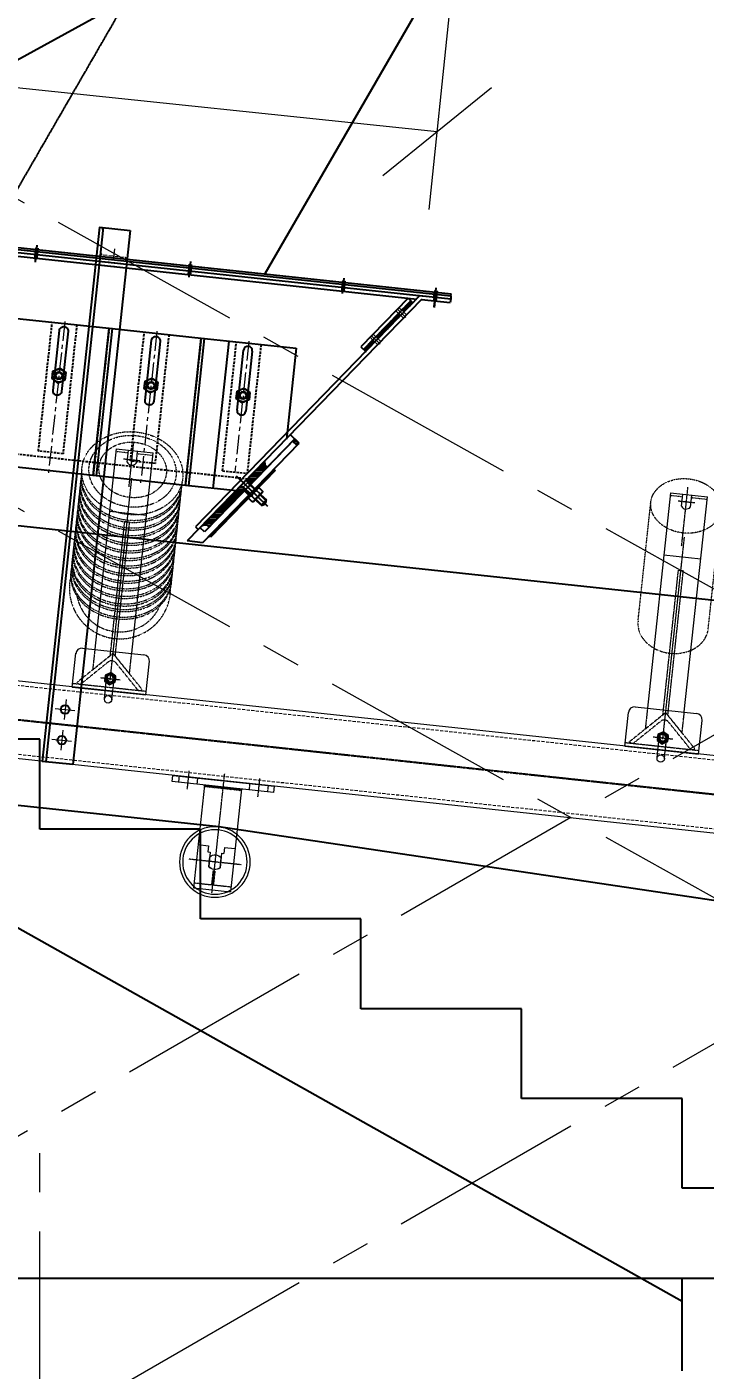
# Model space of a CAD drawing. Header units: millimetres. Extents: x -243837 to -5443, y 40 to 285140.
# Drawn here: x -90507 to -89408, y 121008 to 123184 of the extents above; entities that cross this region are included whole.
import ezdxf

# ---------------------------------------------------------------- set-up
doc = ezdxf.new("R2010")
doc.units = ezdxf.units.MM
for name, pattern in [('CENTER', [50.8, 31.75, -6.35, 6.35, -6.35]), ('CENTER2', [1.125, 0.75, -0.125, 0.125, -0.125]), ('CONTINOUS', [0]), ('DASHDOT2', [0.5, 0.25, -0.125, 0, -0.125]), ('HIDDEN', [0.375, 0.25, -0.125])]:
    doc.linetypes.add(name, pattern=pattern)
for name, color, linetype in [('035', 4, 'Continuous'), ('center', 1, 'CENTER2'), ('CL', 7, 'Continuous'), ('DWG', 7, 'Continuous'), ('hat1', 6, 'Continuous'), ('HD', 3, 'HIDDEN'), ('object line', 4, 'Continuous'), ('REF', 6, 'DASHDOT2')]:
    doc.layers.add(name, color=color, linetype=linetype)
for name, color, linetype, lineweight in [('CEN', 1, 'CENTER', 9), ('Conitnuous', 7, 'Continuous', 25), ('DIM', 1, 'Continuous', 9), ('HID', 2, 'HIDDEN', 5), ('HIDDEN', 2, 'HIDDEN', 0)]:
    doc.layers.add(name, color=color, linetype=linetype, lineweight=lineweight)
doc.styles.add('KA', font='romans.shx', dxfattribs={"width": 0.7})
doc.dimstyles.new('rakesh$0', dxfattribs={"dimscale": 160, "dimtxt": 2.5, "dimasz": 1, "dimexe": 0.8, "dimexo": 0.8, "dimgap": 1, "dimtad": 1, "dimdec": 0, "dimzin": 0, "dimdsep": 46, "dimtxsty": 'KA', "dimblk": 'OBLIQUE', "dimcen": 1.5, "dimclrd": 1, "dimclre": 1, "dimclrt": 2, "dimadec": 0, "dimazin": 0, "dimtfac": 1, "dimtdec": 0, "dimtmove": 0, "dimatfit": 2, "dimfxl": 1, "dimtolj": 1, "dimtzin": 0, "dimlwd": -1, "dimlwe": -1, "dimarcsym": 1})

# ---------------------------------------------------------------- blocks, each defined once
blk = doc.blocks.new('_Oblique')
at = {"color": 0, "linetype": 'ByBlock', "lineweight": -2}
blk.add_line((-0.5, -0.5), (0.5, 0.5), dxfattribs=at)
blk = doc.blocks.new('*D328')
at = {"layer": 'DEFPOINTS', "color": 0, "ltscale": 10, "transparency": 16777216}
for p in [(-93344.1, 123179.5), (-89842.3, 123014.8), (-89868.8, 122760.7)]:
    blk.add_point(p, dxfattribs=at)
at = {"layer": 'DIM', "color": 1, "ltscale": 10, "transparency": 16777216}
for p, q in [((-93330.8, 123306.8), (-93303.6, 123568.1)), ((-93323.5, 123377.1), (-89842.3, 123014.8)), ((-89855.5, 122888), (-89822.5, 123205.8))]:
    blk.add_line(p, q, dxfattribs=at)
at = {"layer": 'DIM', "color": 1, "ltscale": 10, "transparency": 16777216, "xscale": 160, "yscale": 160, "zscale": 160}
for p, rotation in [((-93323.5, 123377.1), 174.0582400001698), ((-89842.3, 123014.8), 354.0582400001699)]:
    blk.add_blockref('_Oblique', p, dxfattribs=dict(at, rotation=rotation))
at = {"layer": 'DIM', "color": 2, "ltscale": 10, "transparency": 16777216, "insert": (-91268, 123525.1), "char_height": 400, "attachment_point": 5, "rotation": 354.0582, "style": 'KA'}
blk.add_mtext('\\A1;3500', dxfattribs=at)
blk = doc.blocks.new('*D332')
at = {"layer": 'DEFPOINTS', "color": 0, "ltscale": 10, "transparency": 16777216}
for p in [(-91385.7, 121149, 1.5), (-88886, 121150.9, 3.4), (-91385.7, 120287.9)]:
    blk.add_point(p, dxfattribs=at)
at = {"layer": 'DIM', "color": 1, "ltscale": 10, "transparency": 16777216}
for p, q in [((-91385.7, 121021), (-91385.7, 120095.9)), ((-88886, 121022.9), (-88886, 120095.9)), ((-88886, 120287.9), (-91385.7, 120287.9))]:
    blk.add_line(p, q, dxfattribs=at)
at = {"layer": 'DIM', "color": 1, "ltscale": 10, "transparency": 16777216, "xscale": 160, "yscale": 160, "zscale": 160, "rotation": 180}
blk.add_blockref('_Oblique', (-91385.7, 120287.9), dxfattribs=at)
at = {"layer": 'DIM', "color": 1, "ltscale": 10, "transparency": 16777216, "xscale": 160, "yscale": 160, "zscale": 160}
blk.add_blockref('_Oblique', (-88886, 120287.9), dxfattribs=at)
at = {"layer": 'DIM', "color": 2, "ltscale": 10, "transparency": 16777216, "insert": (-90135.8, 120647.9), "char_height": 400, "attachment_point": 5, "style": 'KA'}
blk.add_mtext('\\A1;2500', dxfattribs=at)
blk = doc.blocks.new('df')
at = {"linetype": 'Continuous', "lineweight": 9}
h = blk.add_hatch(dxfattribs=at)
h.set_pattern_fill('ANSI31', color=4, scale=12, style=0)
h.set_pattern_definition([(45, (-19476.6268, -248.9788), (-1.06066017, 1.06066017), [])])
h.paths.add_polyline_path([(0, -10), (-30, -10), (-30, -13), (0, -13)])
h.paths.add_polyline_path([(30, -10), (0, -10), (0, -13), (30, -13)])
at = {"color": 1, "linetype": 'CENTER2', "lineweight": 9}
for p, q in [((-57.5, 10), (-57.5, -20)), ((57.5, 10), (57.5, -20))]:
    blk.add_line(p, q, dxfattribs=at)
at = {"color": 4, "linetype": 'CENTER2', "lineweight": 9, "ltscale": 0.2}
for p, q in [((0, 11.6), (0, -183)), ((-43.2, -132.2), (43.1, -132.2))]:
    blk.add_line(p, q, dxfattribs=at)
at = {"color": 4, "lineweight": 9}
for radius in [57.2, 52.2]:
    blk.add_circle((0, -132.2), radius, dxfattribs=at)
at = {"color": 4, "linetype": 'Continuous', "lineweight": 9}
for points in [[(-33, -10), (-30, -13), (-30, -10)], [(33, -10), (30, -13), (30, -10)]]:
    blk.add_solid(points, dxfattribs=at)
at = {"layer": 'DWG', "color": 4, "lineweight": 9}
for p, q in [((-30, -10), (-30, -177.4)), ((30, -10), (30, -177.4)), ((-13, -107.1), (-30, -107.1)), ((-13, -107.1), (-13, -117.1)), ((13, -107.1), (13, -117.1)), ((30, -107.1), (13, -107.1)), ((-9.2, -117.1), (-13, -117.1)), ((-9.2, -117.1), (-9.2, -140.6)), ((-9.2, -140.6), (-9.2, -125)), ((9.2, -117.1), (9.2, -140.6)), ((13, -117.1), (9.2, -117.1)), ((9.2, -140.6), (9.2, -125)), ((1.5, -147.2), (-1.5, -147.2)), ((30, -177.4), (-30, -177.4))]:
    blk.add_line(p, q, dxfattribs=at)
blk.add_lwpolyline([(-82.5, 0), (-82.5, -10), (82.5, -10), (82.5, 0)], close=True, dxfattribs=at)
for centre, radius, start, end in [((0, -132.6), 12, 39.6289, 140.3711), ((0, -132.2), 12.5, 222.2686, 317.7314), ((0, -132.1), 12.5, 222.2773, 317.7227)]:
    blk.add_arc(centre, radius, start, end, dxfattribs=at)
at = {"layer": 'HD', "color": 4, "lineweight": 9, "ltscale": 6}
blk.add_line((-5, -12), (5, -12), dxfattribs=at)
at = {"layer": 'HID', "color": 4, "lineweight": 9, "ltscale": 0.5}
for p, q in [((-72.5, 0), (-72.5, -10)), ((-42.5, 0), (-42.5, -10)), ((42.5, 0), (42.5, -10)), ((72.5, 0), (72.5, -10)), ((-1.5, -147.2), (-1.5, -169.4)), ((1.5, -147.2), (1.5, -169.4)), ((30, -169.4), (-30, -169.4))]:
    blk.add_line(p, q, dxfattribs=at)
blk = doc.blocks.new('A$C0F610FB0')
at = {"color": 1, "linetype": 'CENTER2', "lineweight": 9}
for p, q in [((-3, 332.4), (-3, 405.6)), ((-16.6, 376.4), (10.5, 376.4)), ((0, 17.6), (0, 346.5)), ((-15.9, 20), (15.9, 20))]:
    blk.add_line(p, q, dxfattribs=at)
at = {"lineweight": 9}
for p, q in [((-30, 391.1), (-30, 65)), ((-10.3, 371.6), (-10.3, 391.1)), ((4.2, 391.1), (4.2, 371.6)), ((30, 65), (30, 391.1)), ((-60, 0), (-60, 55)), ((-50, 64.1), (50, 64.1)), ((60, 0), (60, 55)), ((-60, 0), (60, 0))]:
    blk.add_line(p, q, dxfattribs=at)
at = {"color": 0, "lineweight": 9}
for p, q in [((-30, 391.1), (30, 391.1)), ((-30, 289.6), (30, 289.6))]:
    blk.add_line(p, q, dxfattribs=at)
at = {"color": 7, "lineweight": 9}
blk.add_lwpolyline([(-8.7, 15), (0, 10), (8.7, 15), (8.7, 25), (0, 30), (-8.7, 25)], close=True, dxfattribs=at)
blk.add_circle((0, 20), 8.66, dxfattribs=at)
at = {"lineweight": 9}
blk.add_circle((0, 20), 7, dxfattribs=at)
for centre, radius, start, end in [((-3, 376.4), 8.66, 213.1588, 326.8412), ((-50, 54.1), 10, 90, 180), ((50, 54.1), 10, 0, 90)]:
    blk.add_arc(centre, radius, start, end, dxfattribs=at)
at = {"layer": 'DWG', "lineweight": 9}
for p, q in [((-6, -13.7), (-6, 20)), ((6, -13.7), (6, 20))]:
    blk.add_line(p, q, dxfattribs=at)
for centre in [(0, 20), (0, -13.7)]:
    blk.add_circle(centre, 6, dxfattribs=at)
blk.add_arc((0, 20), 5, 160.027, 105.0417, dxfattribs=at)
at = {"layer": 'HID', "lineweight": 9, "ltscale": 0.2}
for p, q in [((-30, 387.1), (-10.3, 387.1)), ((4.2, 387.1), (30, 387.1))]:
    blk.add_line(p, q, dxfattribs=at)
at = {"layer": 'HID', "lineweight": 9, "ltscale": 0.5}
for p, q in [((-4, 57.2), (-4, 275.7)), ((-4, 275.7), (4, 275.7)), ((4, 57.2), (4, 275.7)), ((0, 61.2), (-53, 8.2)), ((53, 8.2), (0, 61.2)), ((-60, 6), (60, 6))]:
    blk.add_line(p, q, dxfattribs=at)
blk.add_lwpolyline([(52.3, 7.5), (53, 8.2), (52.3, 7.5, -0.414214), (45.3, 7.5), (6.4, 46.4, 0.414214), (-6.4, 46.4), (-45.3, 7.5, -0.414214), (-52.3, 7.5), (-53, 8.2)], format="xyb", dxfattribs=at)
blk.add_lwpolyline([(-30, 65), (-30, 31.2), (0, 61.2), (30, 31.2), (30, 65)], dxfattribs=at)
at = {"layer": 'REF', "lineweight": 9}
for radius, start, end in [(82, 172.4927, 7.5073), (70.8, 194.1096, 345.8904)]:
    blk.add_arc((0, 167.4), radius, start, end, dxfattribs=at)
for centre, major_axis in [((0, 354.7), (-82, 0)), ((0, 357.9), (-70.8, 0)), ((0, 360.1), (-54.8, 0))]:
    blk.add_ellipse(centre, major_axis=major_axis, ratio=0.819152, dxfattribs=at)
for centre in [(0, 345.7), (0, 342.3), (0, 333.3), (0, 329.9), (0, 321), (0, 317.5), (0, 308.6), (0, 305.1), (0, 296.2), (0, 292.8), (0, 283.8), (0, 280.4), (0, 271.5), (0, 268), (0, 259.1), (0, 255.6), (0, 246.7), (0, 243.3), (0, 234.3), (0, 230.9), (0, 222), (0, 218.5), (0, 209.6), (0, 206.1), (0, 200.4), (0, 197), (0, 188), (0, 184.7)]:
    blk.add_ellipse(centre, major_axis=(-82, 0), ratio=0.819152, start_param=6.216678, end_param=9.491285, dxfattribs=at)
blk = doc.blocks.new('A$C1786dac0')
at = {"linetype": 'CONTINOUS'}
h = blk.add_hatch(color=256, dxfattribs=at)
h.dxf.hatch_style = 1
h.paths.add_polyline_path([(2004.4, 412.7), (2005.6, 418.6), (2008.8, 417.9), (2007.5, 412)])
h = blk.add_hatch(color=256, dxfattribs=at)
h.dxf.hatch_style = 1
h.paths.add_polyline_path([(2007.5, 412), (2008.8, 417.9), (2012.1, 417.2), (2010.9, 411.3)])
h = blk.add_hatch(color=256, dxfattribs=at)
h.dxf.hatch_style = 1
h.paths.add_polyline_path([(2007.5, 412), (2008.8, 417.9), (2012.1, 417.2), (2010.9, 411.3)])
h = blk.add_hatch(color=256, dxfattribs=at)
h.dxf.hatch_style = 1
h.paths.add_polyline_path([(2002, 401.8), (2003.3, 407.6), (2006.5, 407), (2005.2, 401.1)])
h = blk.add_hatch(color=256, dxfattribs=at)
h.dxf.hatch_style = 1
h.paths.add_polyline_path([(2003.3, 407.8), (2004.4, 412.7), (2007.5, 412), (2006.5, 407.1)])
h = blk.add_hatch(color=256, dxfattribs=at)
h.dxf.hatch_style = 1
h.paths.add_polyline_path([(2005.2, 401.1), (2006.5, 407), (2009.8, 406.2), (2008.5, 400.4)])
h = blk.add_hatch(color=256, dxfattribs=at)
h.dxf.hatch_style = 1
h.paths.add_polyline_path([(2005.2, 401.1), (2006.5, 407), (2009.8, 406.2), (2008.5, 400.4)])
h = blk.add_hatch(color=256, dxfattribs=at)
h.dxf.hatch_style = 1
h.paths.add_polyline_path([(2006.5, 407.1), (2007.5, 412), (2010.9, 411.3), (2009.8, 406.4)])
h = blk.add_hatch(color=256, dxfattribs=at)
h.dxf.hatch_style = 1
h.paths.add_polyline_path([(2006.5, 407.1), (2007.5, 412), (2010.9, 411.3), (2009.8, 406.4)])
h = blk.add_hatch(color=256, dxfattribs=at)
h.dxf.hatch_style = 1
h.paths.add_polyline_path([(2246.6, 349.8), (2247.8, 355.6), (2251, 355), (2249.8, 349.1)])
h = blk.add_hatch(color=256, dxfattribs=at)
h.dxf.hatch_style = 1
h.paths.add_polyline_path([(2247.9, 355.8), (2248.9, 360.7), (2252.1, 360), (2251, 355.2)])
h = blk.add_hatch(color=256, dxfattribs=at)
h.dxf.hatch_style = 1
h.paths.add_polyline_path([(2248.9, 360.7), (2250.1, 366.6), (2253.3, 365.9), (2252.1, 360)])
h = blk.add_hatch(color=256, dxfattribs=at)
h.dxf.hatch_style = 1
h.paths.add_polyline_path([(2249.8, 349.1), (2251, 355), (2254.3, 354.3), (2253.1, 348.4)])
h = blk.add_hatch(color=256, dxfattribs=at)
h.dxf.hatch_style = 1
h.paths.add_polyline_path([(2251, 355.2), (2252.1, 360), (2255.4, 359.3), (2254.4, 354.4)])
h = blk.add_hatch(color=256, dxfattribs=at)
h.dxf.hatch_style = 1
h.paths.add_polyline_path([(2252.1, 360), (2253.3, 365.9), (2256.6, 365.2), (2255.4, 359.3)])
h = blk.add_hatch(color=256, dxfattribs=at)
h.dxf.hatch_style = 1
h.paths.add_polyline_path([(2492.4, 303.9), (2493.4, 308.7), (2496.6, 308.1), (2495.6, 303.2)])
h = blk.add_hatch(color=256, dxfattribs=at)
h.dxf.hatch_style = 1
h.paths.add_polyline_path([(2493.4, 308.7), (2494.7, 314.6), (2497.9, 313.9), (2496.6, 308.1)])
h = blk.add_hatch(color=256, dxfattribs=at)
h.dxf.hatch_style = 1
h.paths.add_polyline_path([(2495.6, 303.2), (2496.6, 308.1), (2499.9, 307.4), (2498.9, 302.5)])
h = blk.add_hatch(color=256, dxfattribs=at)
h.dxf.hatch_style = 1
h.paths.add_polyline_path([(2496.6, 308.1), (2497.9, 313.9), (2501.2, 313.2), (2499.9, 307.4)])
h = blk.add_hatch(color=256, dxfattribs=at)
h.dxf.hatch_style = 1
h.paths.add_polyline_path([(2491.1, 297.8), (2492.4, 303.7), (2495.5, 303), (2494.3, 297.1)])
h = blk.add_hatch(color=256, dxfattribs=at)
h.dxf.hatch_style = 1
h.paths.add_polyline_path([(2494.3, 297.1), (2495.5, 303), (2498.9, 302.3), (2497.6, 296.4)])
h = blk.add_hatch(color=256, dxfattribs=at)
h.dxf.hatch_style = 1
h.paths.add_polyline_path([(2640.2, 277.6), (2641.4, 283.4), (2644.6, 282.7), (2643.3, 276.9)])
h = blk.add_hatch(color=256, dxfattribs=at)
h.dxf.hatch_style = 1
h.paths.add_polyline_path([(2637.8, 266.6), (2639.1, 272.5), (2642.3, 271.8), (2641, 265.9)])
h = blk.add_hatch(color=256, dxfattribs=at)
h.dxf.hatch_style = 1
h.paths.add_polyline_path([(2639.1, 272.7), (2640.2, 277.6), (2643.3, 276.9), (2642.3, 272)])
h = blk.add_hatch(color=256, dxfattribs=at)
h.dxf.hatch_style = 1
h.paths.add_polyline_path([(2641, 265.9), (2642.3, 271.8), (2645.6, 271.1), (2644.3, 265.2)])
h = blk.add_hatch(color=256, dxfattribs=at)
h.dxf.hatch_style = 1
h.paths.add_polyline_path([(2642.3, 272), (2643.3, 276.9), (2646.7, 276.2), (2645.6, 271.3)])
h = blk.add_hatch(color=256, dxfattribs=at)
h.dxf.hatch_style = 1
h.paths.add_polyline_path([(2643.3, 276.9), (2644.6, 282.7), (2647.9, 282), (2646.7, 276.2)])
at = {"layer": 'DIM'}
h = blk.add_hatch(color=256, dxfattribs=at)
h.dxf.hatch_style = 1
h.paths.add_polyline_path([(2308.2, 3.3), (2308.5, 6.8), (2310.1, 4.9)])
h = blk.add_hatch(color=256, dxfattribs=at)
h.dxf.hatch_style = 1
h.paths.add_polyline_path([(2302.9, -1.2), (2299.3, -0.9), (2300.9, -2.8)])
at = {"layer": 'hat1'}
h = blk.add_hatch(dxfattribs=at)
h.set_pattern_fill('ANSI37', color=256, scale=33.333333, angle=38, style=0)
h.set_pattern_definition([(83, (-8806844.223, -3650316.792), (-4.1356089652, 0.5077889309), []), (173, (-8806844.223, -3650316.792), (-0.5077889309, -4.1356089652), [])])
h.paths.add_polyline_path([(2386.2, 62), (2392.4, 67.1), (2398.8, 59.4), (2395, 56.2), (2388.5, 63.9)])
h = blk.add_hatch(dxfattribs=at)
h.set_pattern_fill('ANSI31', color=256, scale=25, angle=38, style=0)
h.set_pattern_definition([(173, (-8758950.7207, -3663790.5902), (0.3808416981, 3.1017067239), [])])
h.paths.add_polyline_path([(2336.9, 33.6), (2343.3, 26), (2313.3, 1), (2306.9, 8.7)])
h.paths.add_polyline_path([(2297.8, 0.8), (2304.3, -6.8), (2298.2, -11.9), (2239.9, -60.8), (2233.5, -53.2)])
h = blk.add_hatch(dxfattribs=at)
h.set_pattern_fill('ANSI31', color=256, scale=0.333333, angle=38, style=0)
h.set_pattern_definition([(173.00000000003, (-8758952.53388, -3663788.269372), (0.00507788930853, 0.04135608965172), [])])
h.paths.add_polyline_path([(2336.9, 33.6), (2340.7, 36.8), (2340.1, 29.8)])
h = blk.add_hatch(dxfattribs=at)
h.set_pattern_fill('ANSI31', color=256, scale=25, angle=38, style=0)
h.set_pattern_definition([(173, (-8759347.4616, -3680524.5246), (0.3808416981, 3.1017067239), [])])
h.paths.add_polyline_path([(2353.5, 21.7), (2355.4, 19.4), (2321.7, -8.9), (2319.8, -6.6)])
h.paths.add_polyline_path([(2310.6, -14.3), (2312.5, -16.6), (2310.2, -18.6), (2309.4, -19.2), (2240.5, -77.1), (2238.6, -74.8)])
h = blk.add_hatch(dxfattribs=at)
h.set_pattern_fill('ANSI31', color=256, scale=0.333333, angle=38, style=0)
h.set_pattern_definition([(173.00000000003, (-8758961.768804, -3663776.44921), (0.00507788930853, 0.04135608965172), [])])
h.paths.add_polyline_path([(2233.5, -53.2), (2236.7, -57), (2229.7, -56.4)])
at = {"linetype": 'HIDDEN', "ltscale": 15}
for p, q in [((2111.6, 276.2, 34.1), (2061.7, 41.5, 34.1)), ((2258.3, 245.1, 34.1), (2208.4, 10.3, 34.1)), ((2270.9, 27.7, 34.1), (2314.6, 233.1, 34.1)), ((2353.7, 224.8, 34.1), (2310, 19.4, 34.1)), ((1919.4, 93.8, 19.4), (2071.1, 61.5, 19.4)), ((2066.2, 62.6, 19.4), (2217.8, 30.3, 19.4)), ((2212.9, 31.4, 19.4), (2310.8, 10.6, 19.4)), ((2270.9, 27.7, 34.1), (2310, 19.4, 34.1))]:
    blk.add_line(p, q, dxfattribs=at)
for p, q in [((2116.5, 275.2, 34.1), (2066.6, 40.4, 34.1)), ((2598.4, 275.2, 742.9), (2605.4, 266.8, 742.9)), ((2208.4, 10.3, 34.1), (2258.3, 245.1, 34.1)), ((2258.3, 245.1, 34.1), (2409.9, 212.8, 34.1)), ((2302.3, 235.7, 19.4), (2252.4, 0.9, 19.4)), ((2304.4, 122.8, 34.1), (2324.8, 218.7, 34.1)), ((2333.1, 224, 34.1), (2333.1, 224, 34.1)), ((2338.5, 215.7, 34.1), (2318.1, 119.9, 34.1)), ((2409.9, 212.8, 34.1), (2379.1, 68, 34.1)), ((2305, 142.1, 34.1), (2307.5, 153.8, 34.1)), ((2307.5, 153.8, 34.1), (2318.9, 157.5, 34.1)), ((2318.9, 157.5, 34.1), (2327.9, 149.5, 34.1)), ((2313.9, 134.1, 34.1), (2305, 142.1, 34.1)), ((2325.4, 137.8, 34.1), (2313.9, 134.1, 34.1)), ((2327.9, 149.5, 34.1), (2325.4, 137.8, 34.1)), ((2309.8, 114.5, 34.1), (2309.8, 114.5, 34.1)), ((2392.4, 67.1, 63.8), (2231.4, -67.9, 63.8)), ((2398.8, 59.4, 742.9), (2385.9, 74.8, 742.9)), ((2226.9, -84.8, 742.9), (2398.8, 59.4, 742.9)), ((2395, 56.2, 742.9), (2388.5, 63.9, 742.9)), ((2227.4, -58.3, 2722.5), (2330.8, 28.5, 2722.5)), ((2336.9, 33.6, 2722.5), (2343.3, 26, 2722.5)), ((2340.1, 29.8, 2722.5), (2340.7, 36.8, 2722.5)), ((2289.8, -7, 34.1), (2208.4, 10.3, 34.1)), ((2355.4, 19.4, 2722.5), (2240.5, -77.1, 2722.5)), ((2297.7, 1, 2722.5), (2302.9, -5.1, 2722.5)), ((2337.3, 20.9, 2722.5), (2307.4, -4.2, 2722.5)), ((2309.4, 4.2, 2722.5), (2320.9, -9.6, 2722.5)), ((2313.8, -11.9, 2722.5), (2347.5, 16.4, 2722.5)), ((2353.5, 21.7, 2722.5), (2355.4, 19.4, 2722.5)), ((2298.2, -11.9, 2722.5), (2231.4, -67.9, 2722.5)), ((2232.6, -80, 2722.5), (2304.6, -19.6, 2722.5)), ((2313.3, -16, 2722.5), (2301.7, -2.2, 2722.5)), ((2302.7, -8.1, 63.8), (2309.1, -15.8, 63.8)), ((2324, -7, 2722.5), (2310.2, -18.6, 2722.5)), ((2330.4, -14.7, 2722.5), (2316.6, -26.2, 2722.5)), ((2327.4, -17.2, 2722.5), (2335.7, -27.2, 2722.5)), ((2328.1, -16.6, 2722.5), (2336.5, -26.5, 2722.5)), ((2327.3, -34.3, 2722.5), (2318.9, -24.3, 2722.5)), ((2328.1, -33.6, 2722.5), (2319.7, -23.7, 2722.5)), ((2336.5, -26.5, 2722.5), (2327.3, -34.3, 2722.5)), ((2215.6, -55.1, 742.9), (2215.6, -55.1, 742.9)), ((2218.1, -58.2, 742.9), (2222, -62.8, 742.9)), ((2231.4, -67.9, 101.6), (2225, -60.3, 101.6)), ((2236.7, -57, 2760.3), (2229.7, -56.4, 2760.3)), ((2239.9, -60.8, 2760.3), (2233.5, -53.2, 2760.3)), ((2226.5, -84.8, 742.9), (2202, -79.5, 101.6)), ((2240.5, -77.1, 2722.5), (2238.6, -74.8, 2722.5))]:
    blk.add_line(p, q)
at = {"linetype": 'CONTINOUS'}
for p, q in [((2598.4, 275.2, 742.9), (2514.1, 204.5, 742.9)), ((2602.2, 270.6, 742.9), (2518, 199.9, 742.9)), ((2602.2, 270.6, 742.9), (2518, 199.9, 742.9)), ((2585.8, 256.8, 19.4), (2603.9, 268.6, 19.4)), ((2587.8, 254.3, 19.4), (2600.3, 262.5, 19.4)), ((2594.9, 258, 19.4), (2592.2, 262.2, 19.4)), ((2597.4, 260, 19.4), (2594.6, 264.2, 19.4)), ((2599.8, 262, 19.4), (2597, 266.2, 19.4)), ((2602.2, 264, 19.4), (2599.4, 268.3, 19.4)), ((2604.6, 266.1, 19.4), (2601.8, 270.3, 19.4)), ((2617.8, 277.2, 2722.5), (2666.8, 266.8, 742.9)), ((2619.5, 270.7, -659.7), (2620.5, 270.5, -659.7)), ((2619.5, 270.7, 2722.5), (2665.5, 260.9, 742.9)), ((2644.2, 281.1, 742.9), (2638.8, 255.8, 742.9)), ((2639.1, 257, 742.9), (2643.9, 279.4, 947.8)), ((2640.3, 272.4, 1823.6), (2642, 280.4, 1848)), ((2642.3, 272, 947.8), (2644, 280, 972.2)), ((2666.8, 266.8, 742.9), (2665.5, 260.9, 713)), ((2667.8, 271.7, 1999), (2666.8, 266.8, 2043.4)), ((2667.8, 271.7, 1999), (2668.4, 274.8, 2013.5)), ((2546.2, 223.6, 19.4), (2580.6, 246, 19.4)), ((2568.4, 235.7, 19.4), (2565.7, 239.9, 19.4)), ((2565.9, 240.1, 19.4), (2581.9, 250.5, 19.4)), ((2570.8, 237.7, 19.4), (2568.1, 242, 19.4)), ((2573.2, 239.8, 19.4), (2570.5, 244, 19.4)), ((2575.6, 241.8, 19.4), (2572.9, 246, 19.4)), ((2578.1, 243.8, 19.4), (2575.3, 248, 19.4)), ((2580.5, 245.8, 19.4), (2577.7, 250.1, 19.4)), ((2582.9, 247.9, 19.4), (2580.1, 252.1, 19.4)), ((2590.1, 253.9, 19.4), (2587.4, 258.2, 19.4)), ((2592.5, 256, 19.4), (2589.8, 260.2, 19.4)), ((2541.1, 216.6, 19.4), (2561, 229.5, 19.4)), ((2544.3, 215.5, 19.4), (2541.6, 219.7, 19.4)), ((2546.7, 217.5, 19.4), (2544, 221.7, 19.4)), ((2549.1, 219.5, 19.4), (2546.4, 223.7, 19.4)), ((2551.5, 221.5, 19.4), (2548.8, 225.8, 19.4)), ((2553.9, 223.6, 19.4), (2551.2, 227.8, 19.4)), ((2556.4, 225.6, 19.4), (2553.6, 229.8, 19.4)), ((2558.8, 227.6, 19.4), (2556, 231.8, 19.4)), ((2561.2, 229.6, 19.4), (2558.4, 233.9, 19.4)), ((2563.6, 231.7, 19.4), (2560.8, 235.9, 19.4)), ((2566, 233.7, 19.4), (2563.3, 237.9, 19.4)), ((2514.1, 204.5, 742.9), (2521.2, 196.1, 742.9)), ((2519.1, 198.5, 19.4), (2537.3, 210.3, 19.4)), ((2522.6, 197.3, 19.4), (2519.8, 201.5, 19.4)), ((2521.1, 196.1, 19.4), (2521.7, 196.5, 19.4)), ((2525, 199.3, 19.4), (2522.3, 203.5, 19.4)), ((2527.4, 201.3, 19.4), (2524.7, 205.5, 19.4)), ((2526.6, 207.1, 19.4), (2535.2, 212.8, 19.4)), ((2529.8, 203.3, 19.4), (2527.1, 207.6, 19.4)), ((2532.2, 205.4, 19.4), (2529.5, 209.6, 19.4)), ((2534.6, 207.4, 19.4), (2531.9, 211.6, 19.4)), ((2537.1, 209.4, 19.4), (2534.3, 213.6, 19.4)), ((2291.9, 17.2, 2722.5), (2337.3, -36.8, 2722.5)), ((2302.4, 4.7, 2760.3), (2296, 12.4, 742.9))]:
    blk.add_line(p, q, dxfattribs=at)
at = {"elevation": 34.1}
for points in [[(2066.6, 40.4), (1915, 72.7), (1964.9, 307.4), (2116.5, 275.2)], [(2031.9, 200.1), (2020.5, 196.4), (2011.6, 204.5), (2014.1, 216.2), (2025.5, 219.9), (2034.4, 211.9)], [(2178.6, 169), (2167.2, 165.2), (2158.3, 173.3), (2160.8, 185), (2172.2, 188.7), (2181.1, 180.7)]]:
    blk.add_lwpolyline(points, close=True, dxfattribs=at)
at = {"linetype": 'HIDDEN', "ltscale": 15, "elevation": 34.1}
for points in [[(2060.2, 287.2), (2016.6, 81.7), (1977.4, 90.1), (2021.1, 295.5)], [(2207, 256), (2163.3, 50.6), (2124.2, 58.9), (2167.8, 264.3)]]:
    blk.add_lwpolyline(points, dxfattribs=at)
for points, elevation in [([(2011, 185.2), (2031.3, 281, -0.414214), (2039.6, 286.4), (2039.6, 286.4, -0.414214), (2045, 278.1), (2024.6, 182.3, -0.414214), (2016.3, 176.9), (2016.3, 176.9, -0.414214)], 34.1), ([(2157.7, 154), (2178, 249.8, -0.414214), (2186.4, 255.2), (2186.4, 255.2, -0.414214), (2191.7, 246.9), (2171.4, 151.1, -0.414214), (2163.1, 145.7), (2163.1, 145.7, -0.414214)], 34.1), ([(2318.3, -23.5, -0.111853), (2317.4, -25.6), (2315.9, -26.9, -0.414214), (2313.1, -26.6), (2309.2, -22, -0.414214), (2309.4, -19.2), (2311, -17.9, -0.111853), (2313.1, -17.4)], 1170.7), ([(2327.5, -15.8), (2322.3, -9.7, -0.111853), (2323.2, -7.6), (2324.8, -6.3, -0.414214), (2327.6, -6.6), (2331.4, -11.2, -0.414214), (2331.2, -14), (2329.7, -15.3, -0.111853)], 1170.7)]:
    blk.add_lwpolyline(points, format="xyb", close=True, dxfattribs=dict(elevation=elevation))
at = {"linetype": 'CONTINOUS', "elevation": 2722.5}
blk.add_lwpolyline([(2392.4, 67.1), (2307.4, -4.2)], dxfattribs=at)
at = {"elevation": 2722.5}
for points in [[(2312.5, -16.6), (2297.7, 1), (2306.9, 8.7), (2321.7, -8.9)], [(2298.2, -11.9), (2231.4, -67.9)]]:
    blk.add_lwpolyline(points, dxfattribs=at)
for centre, radius in [((2023, 208.2, 34.1), 10.4), ((2023, 208.2, 34.1), 6), ((2023, 208.2, 34.1), 5), ((2169.7, 177, 34.1), 10.4), ((2169.7, 177, 34.1), 6), ((2169.7, 177, 34.1), 5), ((2316.4, 145.8, 34.1), 10.4), ((2316.4, 145.8, 34.1), 6), ((2316.4, 145.8, 34.1), 5), ((1977.4, -330.9), 7), ((1967, -379.8), 7)]:
    blk.add_circle(centre, radius)
for centre, radius, start, end in [((2331.6, 217.2, 34.1), 7, 78, 168), ((2331.6, 217.2, 34.1), 7, 348, 78), ((2311.2, 121.3, 34.1), 7, 168, 258), ((2311.2, 121.3, 34.1), 7, 258, 348), ((2329.1, -27.1, 2722.5), 18.7, 111.2488, 148.7512), ((2311.5, -6.1, 2722.5), 18.7, 291.2488, 328.7512)]:
    blk.add_arc(centre, radius, start, end)
at = {"linetype": 'CONTINOUS'}
blk.add_arc((2328.6, -26.5, 2722.5), 7.86, 260.2231, 359.7769, dxfattribs=at)
at = {"layer": 'CEN'}
for p, q in [((2133.5, 403.3, 157.1), (2129.8, 386, 157.1)), ((2041.4, 294.6, 34.1), (1990.1, 53.3, 34.1)), ((2188.1, 263.4, 34.1), (2136.8, 22.1, 34.1)), ((2334.8, 232.2, 34.1), (2290.3, 22.8, 34.1))]:
    blk.add_line(p, q, dxfattribs=at)
at = {"layer": 'CEN', "ltscale": 10}
for p, q in [((2579.2, 259.1, 742.9), (2591.6, 244.4, 742.9)), ((2533.2, 220.6, 742.9), (2545.6, 205.8, 742.9)), ((2534.2, 219.5, 742.9), (2545.6, 205.8, 742.9))]:
    blk.add_line(p, q, dxfattribs=at)
at = {"layer": 'CEN', "ltscale": 25}
for p, q in [((1980.8, -315.1, -2664.9), (1974.1, -346.7, -2664.9)), ((1961.6, -327.5), (1993.2, -334.2)), ((1970.4, -364, -2664.9), (1963.7, -395.6, -2664.9)), ((1951.2, -376.4), (1982.8, -383.1))]:
    blk.add_line(p, q, dxfattribs=at)
at = {"layer": 'CL', "linetype": 'CENTER'}
for p, q in [((2004, 395.1, 19.4), (2009.7, 421.9, 19.4)), ((2004.5, 397.5, 19.4), (2009.7, 421.9, 19.4)), ((2248.9, 345.2, 19.4), (2254.2, 370, 19.4)), ((2493.5, 293.6, 19.4), (2498.7, 318, 19.4)), ((2640.3, 262.4, 742.9), (2645.4, 286.8, 742.9))]:
    blk.add_line(p, q, dxfattribs=at)
at = {"layer": 'Conitnuous'}
for p, q in [((-805.7, 1004.9, -659.7), (2626.3, 275.4, -659.7)), ((-804.6, 1009.8, 1999), (2667.8, 271.7, 1999)), ((-804, 1012.9, 1999), (2668.4, 274.8, 1999)), ((-806.9, 999, -659.7), (2612, 272.3, -659.7)), ((2112.8, 440.8, 1796.9), (1931.8, -410.6, 819.9)), ((2118.7, 439.5, 1860.4), (1937.7, -411.9, -873.3)), ((2112.8, 440.8, 157.1), (2161.7, 430.4, 157.1)), ((2161.7, 430.4, 1834.1), (1980.7, -421, -819.9)), ((2619.5, 270.7, 2693.3), (2202, -79.5, 101.6)), ((2619.5, 270.7, 742.9), (2202, -79.5, 742.9)), ((2617.8, 277.2, 742.9), (2218.1, -58.2, 742.9)), ((1980.7, -421, -819.9), (1931.8, -410.6, 819.9))]:
    blk.add_line(p, q, dxfattribs=at)
at = {"layer": 'Conitnuous', "elevation": 34.1}
blk.add_lwpolyline([(2213.3, 9.3), (2061.7, 41.5), (2111.6, 276.2), (2263.2, 244)], close=True, dxfattribs=at)
at = {"layer": 'DIM'}
for p, q in [((2310.1, 4.9, 2722.5), (2300.9, -2.8, 2722.5)), ((2308.5, 6.8, 2722.5), (2308.2, 3.3, 2722.5)), ((2310.1, 4.9, 7098.1), (2308.2, 3.3, 4910.3)), ((2308.5, 6.8, 7098.1), (2310.1, 4.9, 7098.1)), ((2299.3, -0.9, 2722.5), (2302.9, -1.2, 2722.5)), ((2299.3, -0.9, 7098.1), (2300.9, -2.8, 7098.1)), ((2300.9, -2.8, 7098.1), (2302.8, -1.2, 4910.3))]:
    blk.add_line(p, q, dxfattribs=at)
at = {"layer": 'HIDDEN', "ltscale": 25}
for p, q in [((2112.8, 440.8, 157.1), (2102.4, 391.9, 157.1)), ((2113.8, 440.6, 157.1), (2112.8, 440.8, 157.1)), ((2117.6, 434.6, 157.1), (2110.6, 401.4, 157.1)), ((2102.4, 391.9, 157.1), (2151.3, 381.5, 157.1)), ((2114.4, 395.4, 157.1), (2147.7, 388.4, 157.1)), ((2149, 370.7, -1559.9), (2100.1, 381.1, -1559.9)), ((2150.3, 376.6, -1559.9), (2101.4, 387, -1559.9)), ((2151.3, 381.5, 157.1), (2151.5, 382.4, 157.1))]:
    blk.add_line(p, q, dxfattribs=at)
at = {"layer": 'HIDDEN', "linetype": 'HIDDEN', "ltscale": 25}
for p, q in [((2581.9, 261.4, 742.9), (2592.8, 248.4, 742.9)), ((2576.5, 256.9, 742.9), (2587.5, 243.9, 742.9)), ((2530.6, 218.3, 742.9), (2541.5, 205.3, 742.9)), ((2535.9, 222.8, 742.9), (2546.9, 209.8, 742.9))]:
    blk.add_line(p, q, dxfattribs=at)
at = {"layer": 'HIDDEN', "ltscale": 25}
for centre, start, end in [((2112.8, 435.7, 157.1), 348, 78), ((2115.5, 400.3, 157.1), 168, 258), ((2146.6, 383.5, 157.1), 348, 78)]:
    blk.add_arc(centre, 5, start, end, dxfattribs=at)
blk = doc.blocks.new('A$C6E967D61')
at = {"lineweight": 9}
for p, q in [((-30, 416), (-30, 65.4)), ((-10.2, 396.5), (-10.2, 416)), ((4.2, 416), (4.2, 396.5)), ((30, 65.4), (30, 416)), ((-60, 0), (-60, 55)), ((-50, 65), (50, 65)), ((60, 0), (60, 55)), ((-60, 0), (60, 0))]:
    blk.add_line(p, q, dxfattribs=at)
at = {"color": 0, "lineweight": 9}
for p, q in [((-30, 416), (30, 416)), ((-30, 314.9), (30, 314.9))]:
    blk.add_line(p, q, dxfattribs=at)
at = {"color": 1, "linetype": 'CENTER2', "lineweight": 9}
for p, q in [((-3, 332.7), (-3, 428)), ((-16.6, 404.4), (10.5, 404.4)), ((0, 17.9), (0, 346.9)), ((-15.9, 20), (15.9, 20))]:
    blk.add_line(p, q, dxfattribs=at)
at = {"color": 7, "lineweight": 9}
blk.add_lwpolyline([(-8.7, 15), (0, 10), (8.7, 15), (8.7, 25), (0, 30), (-8.7, 25)], close=True, dxfattribs=at)
blk.add_circle((0, 20), 8.66, dxfattribs=at)
at = {"lineweight": 9}
blk.add_circle((0, 20), 7, dxfattribs=at)
for centre, radius, start, end in [((-3, 401.2), 8.66, 213.1588, 326.8412), ((-50, 55), 10, 90, 180), ((50, 55), 10, 0, 90)]:
    blk.add_arc(centre, radius, start, end, dxfattribs=at)
at = {"layer": 'CL', "color": 1, "linetype": 'CENTER', "lineweight": 9}
blk.add_line((-12.5, 20), (12.5, 20), dxfattribs=at)
at = {"layer": 'DWG', "lineweight": 9}
for p, q in [((-6, -13.7), (-6, 0)), ((6, -13.7), (6, 0))]:
    blk.add_line(p, q, dxfattribs=at)
for centre in [(0, 20), (0, -13.7)]:
    blk.add_circle(centre, 6, dxfattribs=at)
blk.add_arc((0, 20), 5, 160.027, 105.0417, dxfattribs=at)
at = {"layer": 'HID', "lineweight": 9, "ltscale": 0.2}
for p, q in [((-30, 412), (-10.2, 412)), ((4.2, 412), (30, 412))]:
    blk.add_line(p, q, dxfattribs=at)
at = {"layer": 'HID', "lineweight": 9, "ltscale": 0.5}
for p, q in [((-4, 57.6), (-4, 292.8)), ((-4, 292.8), (4, 292.8)), ((4, 57.6), (4, 292.8)), ((0, 61.2), (-53, 8.2)), ((53, 8.2), (0, 61.2)), ((-60, 6), (60, 6))]:
    blk.add_line(p, q, dxfattribs=at)
at = {"layer": 'HID', "linetype": 'HIDDEN', "lineweight": 9}
for p, q in [((-6, 0), (-6, 20)), ((6, 0), (6, 20))]:
    blk.add_line(p, q, dxfattribs=at)
at = {"layer": 'HID', "lineweight": 9, "ltscale": 0.5}
blk.add_lwpolyline([(52.3, 7.5), (53, 8.2), (52.3, 7.5, -0.414214), (45.3, 7.5), (6.4, 46.4, 0.414214), (-6.4, 46.4), (-45.3, 7.5, -0.414214), (-52.3, 7.5), (-53, 8.2)], format="xyb", dxfattribs=at)
blk.add_lwpolyline([(-30, 65), (-30, 31.2), (0, 61.2), (30, 31.2), (30, 65)], dxfattribs=at)
at = {"layer": 'REF', "lineweight": 9}
for p, q in [((-60.2, 203.6), (-60.2, 397.6)), ((54.1, 203.6), (54.1, 397.6))]:
    blk.add_line(p, q, dxfattribs=at)
blk.add_ellipse((-3, 397.6), major_axis=(-57.2, 0), ratio=0.770678, dxfattribs=at)
blk.add_ellipse((-3, 203.6), major_axis=(-57.2, 0), ratio=0.805134, start_param=0, end_param=3.141593, dxfattribs=at)
blk = doc.blocks.new('A$C47535F29')
blk.add_line((-3112.8, 2099.1, 6791.9), (-3385.5, 1626.7, 6791.9))
at = {"layer": 'center'}
for p, q in [((-3459.8, 2330.3, 1527.6), (-3944.9, 1490, 1527.6)), ((-1209.2, 628, 169.9), (-8921.3, 1454.7, 169.9))]:
    blk.add_line(p, q, dxfattribs=at)
at = {"layer": 'CL', "lineweight": 5}
for p, q in [((-2193.8, 796.4, -0.3), (-6616.5, 1270.5, -0.3)), ((-2206.8, 672.1, -0.3), (-6629.9, 1146.2, -0.3))]:
    blk.add_line(p, q, dxfattribs=at)
at = {"layer": 'Conitnuous', "color": 2}
for p, q in [((-1710.2, 996, -0.3), (-8954.7, 1772.5, -0.3)), ((-3460.4, 731, -0.3), (-8906.6, 1314.8, -0.3)), ((-1788.3, 481.9, -0.3), (-3460.4, 731, -0.3))]:
    blk.add_line(p, q, dxfattribs=at)
at = {"layer": 'HID', "ltscale": 20}
for p, q in [((-2194.5, 789.4, -0.3), (-6617.3, 1263.5, -0.3)), ((-2206.1, 679, -0.3), (-6629.1, 1153.1, -0.3))]:
    blk.add_line(p, q, dxfattribs=at)
for name, p, rotation in [('A$C1786dac0', (-5710.1, 1047.6, 169.9), 5.88196000000001), ('A$C0F610FB0', (-3638, 951.2, -0.3), 353.88196), ('A$C6E967D61', (-2743.1, 855.3, -0.3), 353.8819916517211)]:
    blk.add_blockref(name, p, dxfattribs=dict(rotation=rotation))
at = {"extrusion": (0, 0, -1), "zscale": -1, "rotation": 6.118040000000026}
blk.add_blockref('df', (3452.4, 805.6, 0.3), dxfattribs=at)
blk = doc.blocks.new('FDFGDGDFGDGD')
at = {"color": 1, "linetype": 'CENTER', "lineweight": 9, "ltscale": 10}
for p, q in [((950, 28804), (3550, 27349, -2.2)), ((950, 28304, 0), (3550, 26849, -2.2)), ((3550, 27349, -2.2), (950, 25849, -2.2)), ((3550, 26849, -2.2), (950, 25349, -2.2)), ((2250, 25599, -2.2), (2250, 26599, -2.2))]:
    blk.add_line(p, q, dxfattribs=at)
at = {"layer": '035', "color": 3}
for p, q in [((1210, 27770.6, 0), (3598.1, 29084, 0)), ((3290, 26310.9, -2), (901.9, 27654)), ((2250, 27222, -2.2), (1990, 27222, -2.2)), ((2250, 27076.5, -2.2), (2250, 27222, -2.2)), ((2510, 27076.5, -2.2), (2250, 27076.5, -2.2)), ((2510, 26931, -2.2), (2510, 27076.5, -2.2)), ((2770, 26931, -2.2), (2510, 26931, -2.2)), ((2770, 26785.5, -2.2), (2770, 26931, -2.2)), ((3030, 26785.5, -2.2), (2770, 26785.5, -2.2)), ((3030, 26640, -2.2), (3030, 26785.5, -2.2)), ((3290, 26640, -2.2), (3030, 26640, -2.2)), ((3290, 26494.5, -2.2), (3290, 26640, -2.2)), ((3550, 26494.5, -2.2), (3290, 26494.5, -2.2)), ((3290, 26199, -2.2), (3290, 26349, -2.2)), ((3290, 26349, -2.2), (3550, 26349, -2.2))]:
    blk.add_line(p, q, dxfattribs=at)

msp = doc.modelspace()

# ---------------------------------------------------------------- linework, layer by layer
at = {"layer": 'object line', "color": 6}
msp.add_line((-92935.73, 121157.08, 0), (-86535.73, 121157.08, 0), dxfattribs=at)

# ---------------------------------------------------------------- block references
msp.add_blockref('A$C47535F29', (-86735.73, 121157.08, 0))
at = {"layer": 'DIM', "ltscale": 10}
msp.add_blockref('FDFGDGDFGDGD', (-92735.73, 94808.09), dxfattribs=at)

# ---------------------------------------------------------------- dimensions: what is measured, and where the dimension line sits
dim = msp.add_linear_dim(base=(-89842.33, 123014.81, -1802.74), p1=(-93344.09, 123179.52, -1802.74), p2=(-89868.78, 122760.67, -1802.74), angle=354.05824, dimstyle='rakesh$0', override={"dimexe": 1.2, "dimfxl": 1.5}, dxfattribs=at)
dim.commit()
dim.dimension.update_dxf_attribs({"geometry": '*D328', "text_midpoint": (-91305.23, 123167.07, -1802.74), "dimtype": 160})
dim = msp.add_linear_dim(base=(-91385.73, 120287.88, -3.42), p1=(-88885.96, 121150.95, 0), p2=(-91385.73, 121149.03, -1.88), dimstyle='rakesh$0', override={"dimexe": 1.2, "dimfxl": 1.5}, dxfattribs=at)
dim.commit()
dim.dimension.update_dxf_attribs({"geometry": '*D332', "text_midpoint": (-90135.85, 120647.88, -3.42)})

doc.saveas('drawing.dxf')
